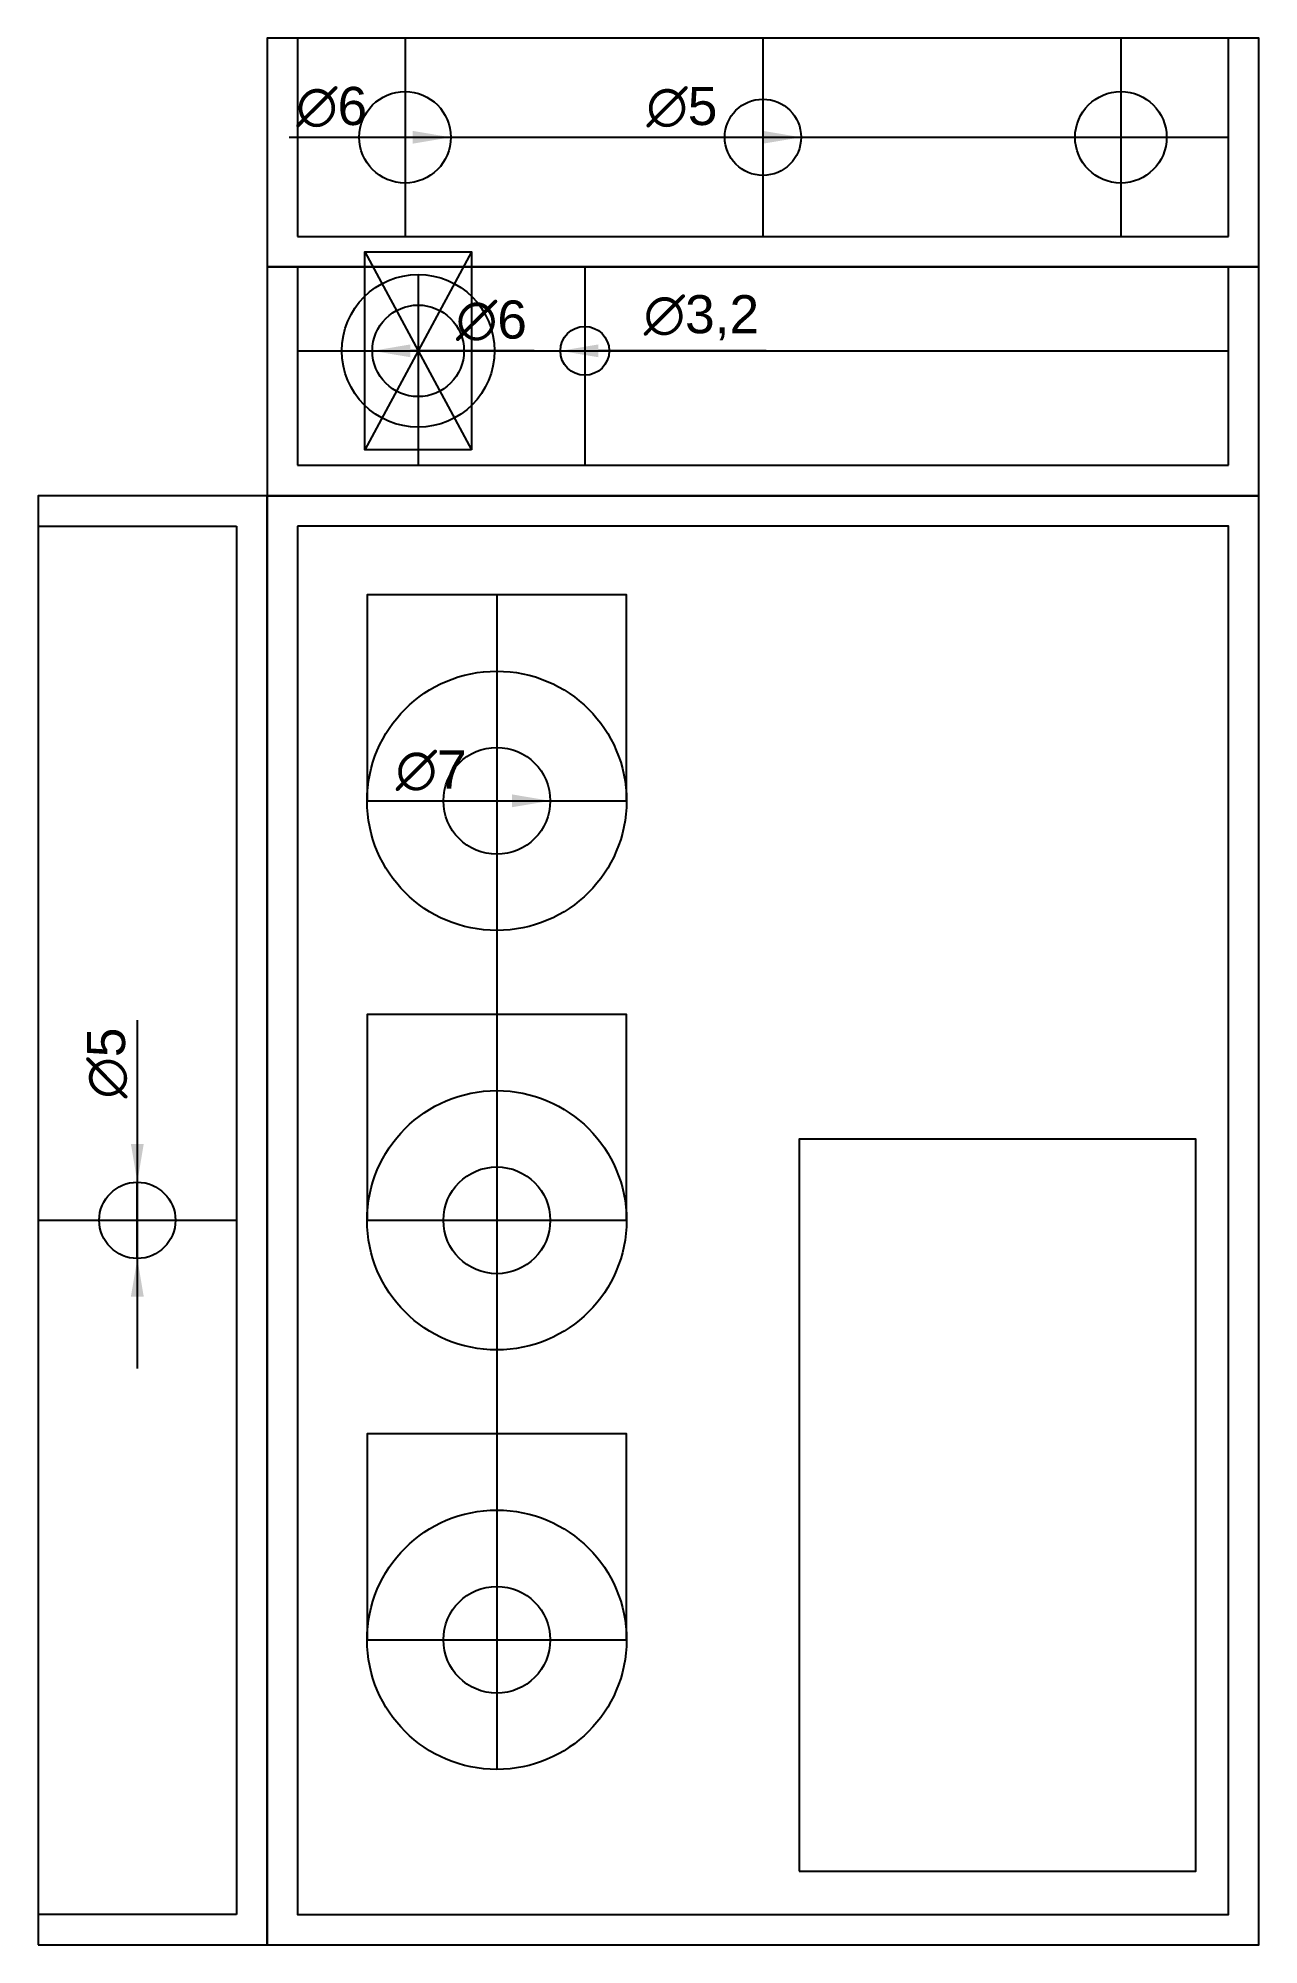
# Model space of a CAD drawing. Header units: millimetres. Extents: x 0 to 80, y 0 to 125.
import ezdxf

# ---------------------------------------------------------------- set-up
doc = ezdxf.new("R2010")
doc.units = ezdxf.units.MM
for name, color, linetype in [('Case', 7, 'Continuous'), ('Hole', 7, 'Continuous'), ('Line', 7, 'Continuous'), ('Parts', 152, 'Continuous')]:
    doc.layers.add(name, color=color, linetype=linetype)
doc.styles.get("Standard").update_dxf_attribs({"font": 'arial.ttf'})
doc.dimstyles.new('ISO-25', dxfattribs={"dimtxt": 2.5, "dimasz": 2.5, "dimexe": 1.25, "dimexo": 0.625, "dimtad": 1, "dimtxsty": 'Standard', "dimcen": 2.5, "dimadec": 0, "dimazin": 0, "dimtfac": 1, "dimtmove": 0, "dimatfit": 3, "dimfxl": 1, "dimarcsym": 0})

# ---------------------------------------------------------------- blocks, each defined once
blk = doc.blocks.new('*U1')
at = {"layer": 'Parts'}
blk.add_lwpolyline([(-8.5, -2.5), (8.5, -2.5), (8.5, 11), (-8.5, 11)], close=True, dxfattribs=at)
blk.add_circle((0, -2.5), 8.5, dxfattribs=at)
blk = doc.blocks.new('*U2')
at = {"layer": 'Parts', "color": 0, "linetype": 'ByBlock', "lineweight": -2, "transparency": 16777216}
for p in [(0, 55), (0, 27.5), (0, 0)]:
    blk.add_blockref('*U1', p, dxfattribs=at)
blk = doc.blocks.new('*D3')
at = {"layer": 'Defpoints', "color": 0, "transparency": 16777216}
for p in [(21.04, 118.5), (27.04, 118.5)]:
    blk.add_point(p, dxfattribs=at)
at = {"layer": 'Line', "color": 0, "lineweight": -2, "transparency": 16777216}
blk.add_line((16.44, 118.5), (24.54, 118.5), dxfattribs=at)
at = {"layer": 'Line', "color": 0, "transparency": 16777216}
blk.add_solid([(24.54, 118.92), (24.54, 118.08), (27.04, 118.5)], dxfattribs=at)
at = {"layer": 'Line', "color": 0, "transparency": 16777216, "insert": (19.24, 120.47), "char_height": 2.5, "attachment_point": 5}
blk.add_mtext('∅6', dxfattribs=at)
blk = doc.blocks.new('*D4')
at = {"layer": 'Defpoints', "color": 0, "transparency": 16777216}
for p in [(45, 118.5), (50, 118.5)]:
    blk.add_point(p, dxfattribs=at)
at = {"layer": 'Line', "color": 0, "lineweight": -2, "transparency": 16777216}
blk.add_line((39.37, 118.5), (47.5, 118.5), dxfattribs=at)
at = {"layer": 'Line', "color": 0, "transparency": 16777216}
blk.add_solid([(47.5, 118.92), (47.5, 118.08), (50, 118.5)], dxfattribs=at)
at = {"layer": 'Line', "color": 0, "transparency": 16777216, "insert": (42.19, 120.47), "char_height": 2.5, "attachment_point": 5}
blk.add_mtext('∅5', dxfattribs=at)
blk = doc.blocks.new('*D5')
at = {"layer": 'Defpoints', "color": 0, "transparency": 16777216}
for p in [(34.22, 104.5), (37.42, 104.5)]:
    blk.add_point(p, dxfattribs=at)
at = {"layer": 'Line', "color": 0, "lineweight": -2, "transparency": 16777216}
blk.add_line((47.72, 104.5), (36.72, 104.5), dxfattribs=at)
at = {"layer": 'Line', "color": 0, "transparency": 16777216}
blk.add_solid([(36.72, 104.92), (36.72, 104.08), (34.22, 104.5)], dxfattribs=at)
at = {"layer": 'Line', "color": 0, "transparency": 16777216, "insert": (43.47, 106.67), "char_height": 2.5, "attachment_point": 5}
blk.add_mtext('∅3,2', dxfattribs=at)
blk = doc.blocks.new('*D6')
at = {"layer": 'Defpoints', "color": 0, "transparency": 16777216}
for p in [(21.9, 104.5), (27.9, 104.5)]:
    blk.add_point(p, dxfattribs=at)
at = {"layer": 'Line', "color": 0, "lineweight": -2, "transparency": 16777216}
blk.add_line((32.51, 104.5), (24.4, 104.5), dxfattribs=at)
at = {"layer": 'Line', "color": 0, "transparency": 16777216}
blk.add_solid([(24.4, 104.92), (24.4, 104.08), (21.9, 104.5)], dxfattribs=at)
at = {"layer": 'Line', "color": 0, "transparency": 16777216, "insert": (29.71, 106.47), "char_height": 2.5, "attachment_point": 5}
blk.add_mtext('∅6', dxfattribs=at)
blk = doc.blocks.new('*D7')
at = {"layer": 'Defpoints', "color": 0, "transparency": 16777216}
for p in [(26.56, 75), (33.56, 75)]:
    blk.add_point(p, dxfattribs=at)
at = {"layer": 'Line', "color": 0, "lineweight": -2, "transparency": 16777216}
blk.add_line((22.95, 75), (31.06, 75), dxfattribs=at)
at = {"layer": 'Line', "color": 0, "transparency": 16777216}
blk.add_solid([(31.06, 75.42), (31.06, 74.58), (33.56, 75)], dxfattribs=at)
at = {"layer": 'Line', "color": 0, "transparency": 16777216, "insert": (25.76, 76.97), "char_height": 2.5, "attachment_point": 5}
blk.add_mtext('∅7', dxfattribs=at)
blk = doc.blocks.new('*D8')
at = {"layer": 'Defpoints', "color": 0, "transparency": 16777216}
for p in [(6.5, 50), (6.5, 45)]:
    blk.add_point(p, dxfattribs=at)
at = {"layer": 'Line', "color": 0, "lineweight": -2, "transparency": 16777216}
for p, q in [((6.5, 60.63), (6.5, 52.5)), ((6.5, 45), (6.5, 50)), ((6.5, 42.5), (6.5, 40))]:
    blk.add_line(p, q, dxfattribs=at)
at = {"layer": 'Line', "color": 0, "transparency": 16777216}
for points in [[(6.08, 52.5), (6.92, 52.5), (6.5, 50)], [(6.08, 42.5), (6.92, 42.5), (6.5, 45)]]:
    blk.add_solid(points, dxfattribs=at)
at = {"layer": 'Line', "color": 0, "transparency": 16777216, "insert": (4.53, 57.81), "char_height": 2.5, "attachment_point": 5, "rotation": 90}
blk.add_mtext('∅5', dxfattribs=at)

msp = doc.modelspace()

# ---------------------------------------------------------------- linework, layer by layer
at = {"layer": 'Case'}
for p, q in [((17, 125), (17, 112)), ((78, 112), (78, 125)), ((17, 112), (78, 112)), ((17, 110), (17, 97)), ((78, 97), (78, 110)), ((17, 97), (78, 97)), ((0, 93), (13, 93)), ((13, 93), (13, 2)), ((13, 2), (0, 2))]:
    msp.add_line(p, q, dxfattribs=at)
for points in [[(15, 110), (80, 110), (80, 125), (15, 125)], [(15, 95), (80, 95), (80, 110), (15, 110)], [(0, 0), (15, 0), (15, 95), (0, 95)], [(15, 95), (15, 0), (80, 0), (80, 95)], [(17, 93), (17, 2), (78, 2), (78, 93)]]:
    msp.add_lwpolyline(points, close=True, dxfattribs=at)
at = {"layer": 'Hole'}
for centre, radius in [((24.043, 118.5), 3), ((70.957, 118.5), 3), ((47.5, 118.5), 2.5), ((24.905, 104.5), 3), ((35.822, 104.5), 1.6), ((30.059, 75), 3.5), ((30.059, 47.5), 3.5), ((6.5, 47.5), 2.5), ((30.059, 20), 3.5)]:
    msp.add_circle(centre, radius, dxfattribs=at)
at = {"layer": 'Line'}
for p, q in [((24.043, 125), (24.043, 112)), ((47.5, 125), (47.5, 112)), ((70.957, 125), (70.957, 112)), ((17, 118.5), (78, 118.5)), ((24.905, 109.5), (24.905, 97)), ((35.822, 110), (35.822, 97)), ((17, 104.5), (78, 104.5)), ((30.059, 88.5), (30.059, 11.5)), ((21.559, 75), (38.559, 75)), ((6.5, 57.069), (6.5, 37.776)), ((0, 47.5), (13, 47.5)), ((21.559, 47.5), (38.559, 47.5)), ((21.559, 20), (38.559, 20))]:
    msp.add_line(p, q, dxfattribs=at)
at = {"layer": 'Parts'}
for p, q in [((21.405, 111), (28.405, 98)), ((28.405, 111), (21.405, 98))]:
    msp.add_line(p, q, dxfattribs=at)
for points in [[(28.405, 98), (21.405, 98), (21.405, 111), (28.405, 111)], [(49.876, 4.826), (75.876, 4.826), (75.876, 52.826), (49.876, 52.826)]]:
    msp.add_lwpolyline(points, close=True, dxfattribs=at)
msp.add_circle((24.905, 104.5), 5, dxfattribs=at)

# ---------------------------------------------------------------- block references
msp.add_blockref('*U2', (30.059, 22.5), dxfattribs=at)

# ---------------------------------------------------------------- dimensions: what is measured, and where the dimension line sits
at = {"layer": 'Line'}
for p1, p2, picture, middle in [((21.043, 118.5), (27.043, 118.5), '*D3', (19.239, 118.5)), ((45, 118.5), (50, 118.5), '*D4', (42.186, 118.5)), ((27.905, 104.5), (21.905, 104.5), '*D6', (29.708, 104.5)), ((37.422, 104.5), (34.222, 104.5), '*D5', (43.47, 104.5)), ((26.559, 75), (33.559, 75), '*D7', (25.755, 75))]:
    dim = msp.add_diameter_dim_2p(p1=p1, p2=p2, dimstyle='ISO-25', dxfattribs=at)
    dim.commit()
    dim.dimension.update_dxf_attribs({"geometry": picture, "text_midpoint": middle, "dimtype": 163})
dim = msp.add_diameter_dim_2p(p1=(6.5, 45), p2=(6.5, 50), dimstyle='ISO-25', dxfattribs=at)
dim.commit()
dim.dimension.update_dxf_attribs({"geometry": '*D8', "text_midpoint": (4.529, 57.814)})

doc.saveas('drawing.dxf')
